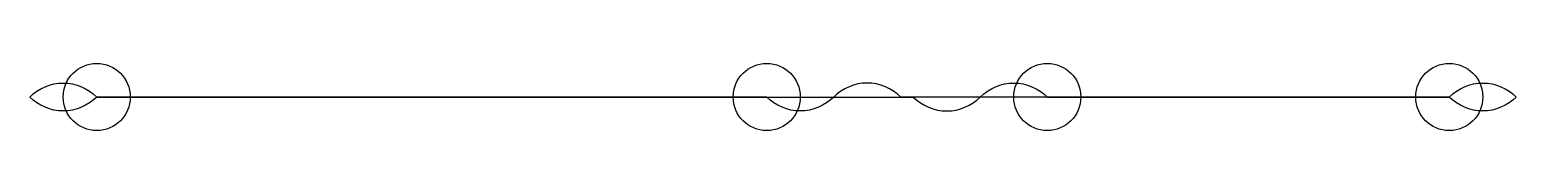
# Model space of a CAD drawing. Extents: x 0 to 88.8, y -2 to 2.
import ezdxf

# ---------------------------------------------------------------- set-up
doc = ezdxf.new("R2010")
doc.units = 0
doc.layers.get('0').update_dxf_attribs({"linetype": 'continuous'})

# ---------------------------------------------------------------- blocks, each defined once
blk = doc.blocks.new('SKETCH')
at = {"color": 0}
blk.add_lwpolyline([(48.05, 0, -0.414214), (44.05, 0), (4.05, 0, -0.414214), (0.05, 0), (0.05, 0, -0.414214), (4.05, 0), (52.8, 0, 0.414214), (56.8, 0), (56.8, 0, -0.414214), (60.8, 0), (84.8, 0, -0.414214), (88.8, 0), (88.8, 0, -0.414214), (84.8, 0), (52.05, 0, 0.414214), (48.05, 0), (48.05, 0)], format="xyb", dxfattribs=at)
for points in [[(7.05, 0), (7.05, 0), (20.848, 0)], [(11.002, 0), (24.05, 0), (37.098, 0)], [(41.05, 0), (27.252, 0), (41.05, 0)], [(63.3, 0), (63.3, 0), (69.972, 0)], [(66.128, 0), (72.8, 0), (79.472, 0)], [(72.8, 0), (66.128, 0), (79.472, 0)], [(82.3, 0), (75.628, 0), (82.3, 0)], [(11.002, 0), (24.05, 0), (37.098, 0)]]:
    blk.add_lwpolyline(points, close=True, dxfattribs=at)
for centre in [(4.05, 0, 16), (4.05, 0, -16), (44.05, 0, 16), (44.05, 0, -16), (60.8, 0, -4.3), (60.8, 0, -28.3), (84.8, 0, -4.3), (84.8, 0, -28.3)]:
    blk.add_circle(centre, 2, dxfattribs=at)

msp = doc.modelspace()

# ---------------------------------------------------------------- block references
at = {"color": 0}
msp.add_blockref('SKETCH', (0, 0), dxfattribs=at)

doc.saveas('drawing.dxf')
